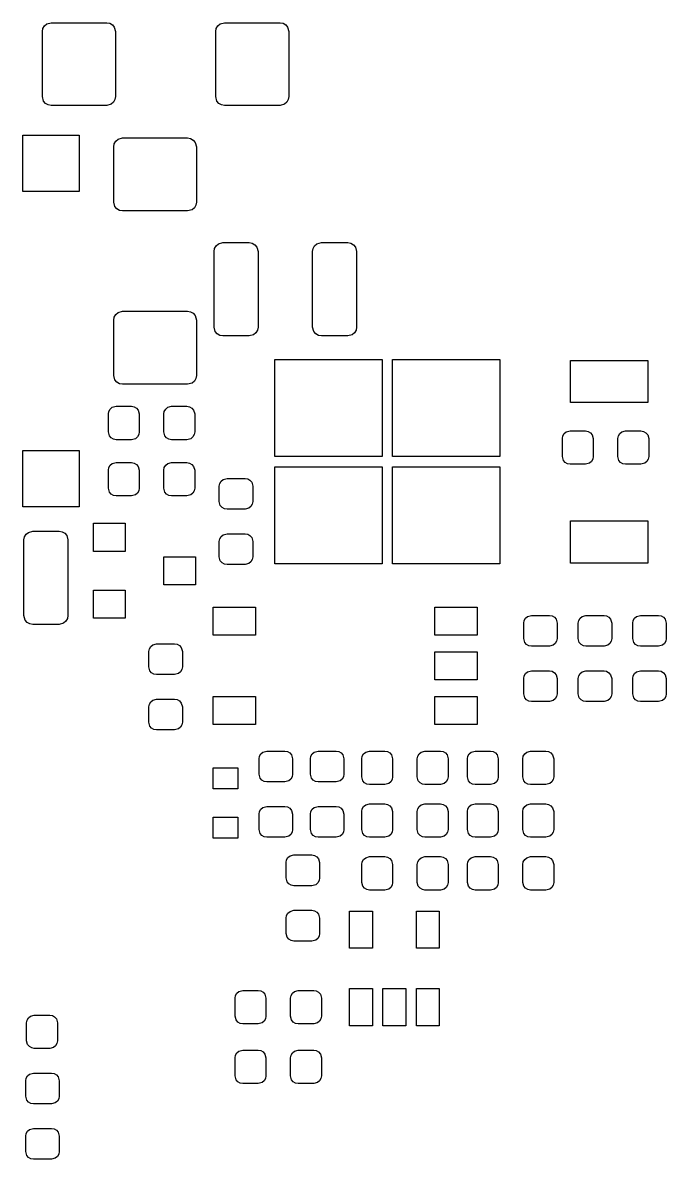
# Model space of a CAD drawing. Extents: x 150.5 to 194.4, y -132.5 to -96.5.
# Drawn here: x 176.14 to 194.42, y -128.93 to -96.62 of the extents above; entities that cross this region are included whole.
import ezdxf

# ---------------------------------------------------------------- set-up
doc = ezdxf.new("R2010")
doc.units = 0
doc.header["$MEASUREMENT"] = 0
doc.layers.add('BLACK', color=7, linetype='CONTINUOUS')

msp = doc.modelspace()

# ---------------------------------------------------------------- linework, layer by layer
at = {"layer": 'BLACK', "linetype": 'CONTINUOUS'}
for p, q in [((176.7, -96.875), (176.715, -96.7895)), ((176.7, -98.725), (176.7, -96.875)), ((176.715, -96.7895), (176.758, -96.7143)), ((176.758, -96.7143), (176.825, -96.6585)), ((176.825, -96.6585), (176.95, -96.625)), ((176.95, -96.625), (178.525, -96.625)), ((178.525, -96.625), (178.611, -96.6401)), ((178.611, -96.6401), (178.686, -96.6835)), ((178.686, -96.6835), (178.742, -96.75)), ((178.742, -96.75), (178.775, -96.875)), ((178.775, -96.875), (178.775, -98.725)), ((181.625, -96.875), (181.64, -96.7895)), ((181.625, -98.725), (181.625, -96.875)), ((181.64, -96.7895), (181.683, -96.7143)), ((181.683, -96.7143), (181.75, -96.6585)), ((181.75, -96.6585), (181.875, -96.625)), ((181.875, -96.625), (183.45, -96.625)), ((183.45, -96.625), (183.536, -96.6401)), ((183.536, -96.6401), (183.611, -96.6835)), ((183.611, -96.6835), (183.667, -96.75)), ((183.667, -96.75), (183.7, -96.875)), ((183.7, -96.875), (183.7, -98.725)), ((176.733, -98.85), (176.7, -98.725)), ((178.76, -98.8105), (178.717, -98.8857)), ((178.775, -98.725), (178.76, -98.8105)), ((181.658, -98.85), (181.625, -98.725)), ((183.685, -98.8105), (183.642, -98.8857)), ((183.7, -98.725), (183.685, -98.8105)), ((176.789, -98.9165), (176.733, -98.85)), ((176.864, -98.9599), (176.789, -98.9165)), ((176.95, -98.975), (176.864, -98.9599)), ((178.525, -98.975), (176.95, -98.975)), ((178.65, -98.9415), (178.525, -98.975)), ((178.717, -98.8857), (178.65, -98.9415)), ((181.714, -98.9165), (181.658, -98.85)), ((181.789, -98.9599), (181.714, -98.9165)), ((181.875, -98.975), (181.789, -98.9599)), ((183.45, -98.975), (181.875, -98.975)), ((183.575, -98.9415), (183.45, -98.975)), ((183.642, -98.8857), (183.575, -98.9415)), ((176.14, -101.42), (176.14, -99.82)), ((176.14, -99.82), (177.74, -99.82)), ((177.74, -99.82), (177.74, -101.42)), ((178.725, -100.15), (178.74, -100.064)), ((178.74, -100.064), (178.783, -99.9893)), ((178.783, -99.9893), (178.85, -99.9335)), ((178.85, -99.9335), (178.975, -99.9)), ((178.975, -99.9), (180.825, -99.9)), ((180.825, -99.9), (180.911, -99.9151)), ((180.911, -99.9151), (180.986, -99.9585)), ((180.986, -99.9585), (181.042, -100.025)), ((181.042, -100.025), (181.075, -100.15)), ((178.725, -101.725), (178.725, -100.15)), ((181.075, -100.15), (181.075, -101.725)), ((177.74, -101.42), (176.14, -101.42)), ((178.758, -101.85), (178.725, -101.725)), ((181.075, -101.725), (181.06, -101.811)), ((178.814, -101.917), (178.758, -101.85)), ((178.889, -101.96), (178.814, -101.917)), ((178.975, -101.975), (178.889, -101.96)), ((180.825, -101.975), (178.975, -101.975)), ((180.95, -101.942), (180.825, -101.975)), ((181.017, -101.886), (180.95, -101.942)), ((181.06, -101.811), (181.017, -101.886)), ((181.59, -103.039), (181.633, -102.964)), ((181.633, -102.964), (181.7, -102.908)), ((181.7, -102.908), (181.825, -102.875)), ((181.825, -102.875), (182.575, -102.875)), ((182.575, -102.875), (182.661, -102.89)), ((182.661, -102.89), (182.736, -102.933)), ((182.736, -102.933), (182.792, -103)), ((182.792, -103), (182.825, -103.125)), ((184.39, -103.039), (184.433, -102.964)), ((184.433, -102.964), (184.5, -102.908)), ((184.5, -102.908), (184.625, -102.875)), ((184.625, -102.875), (185.375, -102.875)), ((185.375, -102.875), (185.461, -102.89)), ((185.461, -102.89), (185.536, -102.933)), ((185.536, -102.933), (185.592, -103)), ((185.592, -103), (185.625, -103.125)), ((181.575, -103.125), (181.59, -103.039)), ((181.575, -105.275), (181.575, -103.125)), ((182.825, -103.125), (182.825, -105.275)), ((184.375, -103.125), (184.39, -103.039)), ((184.375, -105.275), (184.375, -103.125)), ((185.625, -103.125), (185.625, -105.275)), ((178.74, -104.989), (178.783, -104.914)), ((178.783, -104.914), (178.85, -104.858)), ((178.85, -104.858), (178.975, -104.825)), ((178.975, -104.825), (180.825, -104.825)), ((180.825, -104.825), (180.911, -104.84)), ((180.911, -104.84), (180.986, -104.883)), ((180.986, -104.883), (181.042, -104.95)), ((181.042, -104.95), (181.075, -105.075)), ((178.725, -105.075), (178.74, -104.989)), ((178.725, -106.65), (178.725, -105.075)), ((181.075, -105.075), (181.075, -106.65)), ((181.608, -105.4), (181.575, -105.275)), ((182.825, -105.275), (182.81, -105.361)), ((184.408, -105.4), (184.375, -105.275)), ((185.625, -105.275), (185.61, -105.361)), ((181.664, -105.467), (181.608, -105.4)), ((181.739, -105.51), (181.664, -105.467)), ((181.825, -105.525), (181.739, -105.51)), ((182.575, -105.525), (181.825, -105.525)), ((182.7, -105.492), (182.575, -105.525)), ((182.767, -105.436), (182.7, -105.492)), ((182.81, -105.361), (182.767, -105.436)), ((184.464, -105.467), (184.408, -105.4)), ((184.539, -105.51), (184.464, -105.467)), ((184.625, -105.525), (184.539, -105.51)), ((185.375, -105.525), (184.625, -105.525)), ((185.5, -105.492), (185.375, -105.525)), ((185.567, -105.436), (185.5, -105.492)), ((185.61, -105.361), (185.567, -105.436)), ((183.3, -108.95), (183.3, -106.2)), ((183.3, -106.2), (186.35, -106.2)), ((186.35, -106.2), (186.35, -108.95)), ((186.65, -108.95), (186.65, -106.2)), ((186.65, -106.2), (189.7, -106.2)), ((189.7, -106.2), (189.7, -108.95)), ((191.7, -107.42), (191.7, -106.22)), ((191.7, -106.22), (193.9, -106.22)), ((193.9, -106.22), (193.9, -107.42)), ((178.758, -106.775), (178.725, -106.65)), ((178.814, -106.842), (178.758, -106.775)), ((178.889, -106.885), (178.814, -106.842)), ((178.975, -106.9), (178.889, -106.885)), ((180.825, -106.9), (178.975, -106.9)), ((180.95, -106.867), (180.825, -106.9)), ((181.017, -106.811), (180.95, -106.867)), ((181.06, -106.736), (181.017, -106.811)), ((181.075, -106.65), (181.06, -106.736)), ((178.626, -107.603), (178.684, -107.554)), ((178.684, -107.554), (178.794, -107.525)), ((178.794, -107.525), (179.231, -107.525)), ((179.231, -107.525), (179.306, -107.538)), ((179.306, -107.538), (179.372, -107.576)), ((180.201, -107.603), (180.259, -107.554)), ((180.259, -107.554), (180.369, -107.525)), ((180.369, -107.525), (180.806, -107.525)), ((180.806, -107.525), (180.881, -107.538)), ((180.881, -107.538), (180.947, -107.576)), ((193.9, -107.42), (191.7, -107.42)), ((178.575, -107.744), (178.588, -107.669)), ((178.575, -108.256), (178.575, -107.744)), ((178.588, -107.669), (178.626, -107.603)), ((179.372, -107.576), (179.421, -107.634)), ((179.421, -107.634), (179.45, -107.744)), ((179.45, -107.744), (179.45, -108.256)), ((180.15, -107.744), (180.163, -107.669)), ((180.15, -108.256), (180.15, -107.744)), ((180.163, -107.669), (180.201, -107.603)), ((180.947, -107.576), (180.996, -107.634)), ((180.996, -107.634), (181.025, -107.744)), ((181.025, -107.744), (181.025, -108.256)), ((178.604, -108.366), (178.575, -108.256)), ((178.653, -108.424), (178.604, -108.366)), ((178.719, -108.462), (178.653, -108.424)), ((178.794, -108.475), (178.719, -108.462)), ((179.231, -108.475), (178.794, -108.475)), ((179.341, -108.446), (179.231, -108.475)), ((179.399, -108.397), (179.341, -108.446)), ((179.437, -108.331), (179.399, -108.397)), ((179.45, -108.256), (179.437, -108.331)), ((180.179, -108.366), (180.15, -108.256)), ((180.228, -108.424), (180.179, -108.366)), ((180.294, -108.462), (180.228, -108.424)), ((180.369, -108.475), (180.294, -108.462)), ((180.806, -108.475), (180.369, -108.475)), ((180.916, -108.446), (180.806, -108.475)), ((180.974, -108.397), (180.916, -108.446)), ((181.012, -108.331), (180.974, -108.397)), ((181.025, -108.256), (181.012, -108.331)), ((191.475, -108.444), (191.488, -108.369)), ((191.475, -108.956), (191.475, -108.444)), ((191.488, -108.369), (191.526, -108.303)), ((191.526, -108.303), (191.584, -108.254)), ((191.584, -108.254), (191.694, -108.225)), ((191.694, -108.225), (192.131, -108.225)), ((192.131, -108.225), (192.206, -108.238)), ((192.206, -108.238), (192.272, -108.276)), ((192.272, -108.276), (192.321, -108.334)), ((192.321, -108.334), (192.35, -108.444)), ((192.35, -108.444), (192.35, -108.956)), ((193.05, -108.444), (193.063, -108.369)), ((193.05, -108.956), (193.05, -108.444)), ((193.063, -108.369), (193.101, -108.303)), ((193.101, -108.303), (193.159, -108.254)), ((193.159, -108.254), (193.269, -108.225)), ((193.269, -108.225), (193.706, -108.225)), ((193.706, -108.225), (193.781, -108.238)), ((193.781, -108.238), (193.847, -108.276)), ((193.847, -108.276), (193.896, -108.334)), ((193.896, -108.334), (193.925, -108.444)), ((193.925, -108.444), (193.925, -108.956)), ((176.14, -110.38), (176.14, -108.78)), ((176.14, -108.78), (177.74, -108.78)), ((177.74, -108.78), (177.74, -110.38)), ((178.626, -109.203), (178.684, -109.154)), ((178.684, -109.154), (178.794, -109.125)), ((178.794, -109.125), (179.231, -109.125)), ((179.231, -109.125), (179.306, -109.138)), ((179.306, -109.138), (179.372, -109.176)), ((180.201, -109.203), (180.259, -109.154)), ((180.259, -109.154), (180.369, -109.125)), ((180.369, -109.125), (180.806, -109.125)), ((180.806, -109.125), (180.881, -109.138)), ((180.881, -109.138), (180.947, -109.176)), ((186.35, -108.95), (183.3, -108.95)), ((189.7, -108.95), (186.65, -108.95)), ((191.504, -109.066), (191.475, -108.956)), ((191.553, -109.124), (191.504, -109.066)), ((191.619, -109.162), (191.553, -109.124)), ((191.694, -109.175), (191.619, -109.162)), ((192.241, -109.146), (192.131, -109.175)), ((192.299, -109.097), (192.241, -109.146)), ((192.337, -109.031), (192.299, -109.097)), ((192.35, -108.956), (192.337, -109.031)), ((193.079, -109.066), (193.05, -108.956)), ((193.128, -109.124), (193.079, -109.066)), ((193.194, -109.162), (193.128, -109.124)), ((193.269, -109.175), (193.194, -109.162)), ((193.816, -109.146), (193.706, -109.175)), ((193.874, -109.097), (193.816, -109.146)), ((193.912, -109.031), (193.874, -109.097)), ((193.925, -108.956), (193.912, -109.031)), ((178.575, -109.344), (178.588, -109.269)), ((178.575, -109.856), (178.575, -109.344)), ((178.588, -109.269), (178.626, -109.203)), ((179.372, -109.176), (179.421, -109.234)), ((179.421, -109.234), (179.45, -109.344)), ((179.45, -109.344), (179.45, -109.856)), ((180.15, -109.344), (180.163, -109.269)), ((180.15, -109.856), (180.15, -109.344)), ((180.163, -109.269), (180.201, -109.203)), ((180.947, -109.176), (180.996, -109.234)), ((180.996, -109.234), (181.025, -109.344)), ((181.025, -109.344), (181.025, -109.856)), ((183.3, -112), (183.3, -109.25)), ((183.3, -109.25), (186.35, -109.25)), ((186.35, -109.25), (186.35, -112)), ((186.65, -112), (186.65, -109.25)), ((186.65, -109.25), (189.7, -109.25)), ((189.7, -109.25), (189.7, -112)), ((192.131, -109.175), (191.694, -109.175)), ((193.706, -109.175), (193.269, -109.175)), ((181.725, -109.794), (181.738, -109.719)), ((181.725, -110.231), (181.725, -109.794)), ((181.738, -109.719), (181.776, -109.653)), ((181.776, -109.653), (181.834, -109.604)), ((181.834, -109.604), (181.944, -109.575)), ((181.944, -109.575), (182.456, -109.575)), ((182.456, -109.575), (182.531, -109.588)), ((182.531, -109.588), (182.597, -109.626)), ((182.597, -109.626), (182.646, -109.684)), ((182.646, -109.684), (182.675, -109.794)), ((182.675, -109.794), (182.675, -110.231)), ((178.604, -109.966), (178.575, -109.856)), ((178.653, -110.024), (178.604, -109.966)), ((178.719, -110.062), (178.653, -110.024)), ((178.794, -110.075), (178.719, -110.062)), ((179.231, -110.075), (178.794, -110.075)), ((179.341, -110.046), (179.231, -110.075)), ((179.399, -109.997), (179.341, -110.046)), ((179.437, -109.931), (179.399, -109.997)), ((179.45, -109.856), (179.437, -109.931)), ((180.179, -109.966), (180.15, -109.856)), ((180.228, -110.024), (180.179, -109.966)), ((180.294, -110.062), (180.228, -110.024)), ((180.369, -110.075), (180.294, -110.062)), ((180.806, -110.075), (180.369, -110.075)), ((180.916, -110.046), (180.806, -110.075)), ((180.974, -109.997), (180.916, -110.046)), ((181.012, -109.931), (180.974, -109.997)), ((181.025, -109.856), (181.012, -109.931)), ((177.74, -110.38), (176.14, -110.38)), ((181.754, -110.341), (181.725, -110.231)), ((181.803, -110.399), (181.754, -110.341)), ((181.869, -110.437), (181.803, -110.399)), ((181.944, -110.45), (181.869, -110.437)), ((182.456, -110.45), (181.944, -110.45)), ((182.566, -110.421), (182.456, -110.45)), ((182.624, -110.372), (182.566, -110.421)), ((182.662, -110.306), (182.624, -110.372)), ((182.675, -110.231), (182.662, -110.306)), ((191.7, -111.98), (191.7, -110.78)), ((191.7, -110.78), (193.9, -110.78)), ((193.9, -110.78), (193.9, -111.98)), ((176.233, -111.164), (176.3, -111.108)), ((176.3, -111.108), (176.425, -111.075)), ((176.425, -111.075), (177.175, -111.075)), ((177.175, -111.075), (177.261, -111.09)), ((177.261, -111.09), (177.336, -111.133)), ((178.15, -111.65), (178.15, -110.85)), ((178.15, -110.85), (179.05, -110.85)), ((179.05, -110.85), (179.05, -111.65)), ((176.175, -111.325), (176.19, -111.239)), ((176.175, -113.475), (176.175, -111.325)), ((176.19, -111.239), (176.233, -111.164)), ((177.336, -111.133), (177.392, -111.2)), ((177.392, -111.2), (177.425, -111.325)), ((177.425, -111.325), (177.425, -113.475)), ((181.725, -111.369), (181.738, -111.294)), ((181.725, -111.806), (181.725, -111.369)), ((181.738, -111.294), (181.776, -111.228)), ((181.776, -111.228), (181.834, -111.179)), ((181.834, -111.179), (181.944, -111.15)), ((181.944, -111.15), (182.456, -111.15)), ((182.456, -111.15), (182.531, -111.163)), ((182.531, -111.163), (182.597, -111.201)), ((182.597, -111.201), (182.646, -111.259)), ((182.646, -111.259), (182.675, -111.369)), ((182.675, -111.369), (182.675, -111.806)), ((179.05, -111.65), (178.15, -111.65)), ((180.15, -112.6), (180.15, -111.8)), ((180.15, -111.8), (181.05, -111.8)), ((181.05, -111.8), (181.05, -112.6)), ((181.754, -111.916), (181.725, -111.806)), ((181.803, -111.974), (181.754, -111.916)), ((181.869, -112.012), (181.803, -111.974)), ((181.944, -112.025), (181.869, -112.012)), ((182.456, -112.025), (181.944, -112.025)), ((182.566, -111.996), (182.456, -112.025)), ((182.624, -111.947), (182.566, -111.996)), ((182.662, -111.881), (182.624, -111.947)), ((182.675, -111.806), (182.662, -111.881)), ((186.35, -112), (183.3, -112)), ((189.7, -112), (186.65, -112)), ((193.9, -111.98), (191.7, -111.98)), ((181.05, -112.6), (180.15, -112.6)), ((178.15, -113.55), (178.15, -112.75)), ((178.15, -112.75), (179.05, -112.75)), ((179.05, -112.75), (179.05, -113.55)), ((181.55, -114.03), (181.55, -113.23)), ((181.55, -113.23), (182.75, -113.23)), ((182.75, -113.23), (182.75, -114.03)), ((187.85, -114.03), (187.85, -113.23)), ((187.85, -113.23), (189.05, -113.23)), ((189.05, -113.23), (189.05, -114.03)), ((176.208, -113.6), (176.175, -113.475)), ((176.264, -113.667), (176.208, -113.6)), ((176.339, -113.71), (176.264, -113.667)), ((177.3, -113.692), (177.175, -113.725)), ((177.367, -113.636), (177.3, -113.692)), ((177.41, -113.561), (177.367, -113.636)), ((177.425, -113.475), (177.41, -113.561)), ((179.05, -113.55), (178.15, -113.55)), ((190.374, -113.688), (190.387, -113.614)), ((190.374, -114.126), (190.374, -113.688)), ((190.387, -113.614), (190.425, -113.548)), ((190.425, -113.548), (190.483, -113.499)), ((190.483, -113.499), (190.592, -113.47)), ((190.592, -113.47), (191.105, -113.47)), ((191.105, -113.47), (191.18, -113.483)), ((191.18, -113.483), (191.246, -113.521)), ((191.246, -113.521), (191.294, -113.579)), ((191.294, -113.579), (191.324, -113.688)), ((191.324, -113.688), (191.324, -114.126)), ((191.924, -113.688), (191.937, -113.614)), ((191.924, -114.126), (191.924, -113.688)), ((191.937, -113.614), (191.975, -113.548)), ((191.975, -113.548), (192.033, -113.499)), ((192.033, -113.499), (192.142, -113.47)), ((192.142, -113.47), (192.655, -113.47)), ((192.655, -113.47), (192.73, -113.483)), ((192.73, -113.483), (192.796, -113.521)), ((192.796, -113.521), (192.844, -113.579)), ((192.844, -113.579), (192.874, -113.688)), ((192.874, -113.688), (192.874, -114.126)), ((193.474, -113.688), (193.487, -113.614)), ((193.474, -114.126), (193.474, -113.688)), ((193.487, -113.614), (193.525, -113.548)), ((193.525, -113.548), (193.583, -113.499)), ((193.583, -113.499), (193.692, -113.47)), ((193.692, -113.47), (194.205, -113.47)), ((194.205, -113.47), (194.28, -113.483)), ((194.28, -113.483), (194.346, -113.521)), ((194.346, -113.521), (194.394, -113.579)), ((194.394, -113.579), (194.424, -113.688)), ((194.424, -113.688), (194.424, -114.126)), ((176.425, -113.725), (176.339, -113.71)), ((177.175, -113.725), (176.425, -113.725)), ((179.776, -114.353), (179.834, -114.304)), ((179.834, -114.304), (179.944, -114.275)), ((179.944, -114.275), (180.456, -114.275)), ((180.456, -114.275), (180.531, -114.288)), ((180.531, -114.288), (180.597, -114.326)), ((180.597, -114.326), (180.646, -114.384)), ((182.75, -114.03), (181.55, -114.03)), ((189.05, -114.03), (187.85, -114.03)), ((190.403, -114.235), (190.374, -114.126)), ((190.452, -114.293), (190.403, -114.235)), ((190.518, -114.331), (190.452, -114.293)), ((190.592, -114.345), (190.518, -114.331)), ((191.214, -114.315), (191.105, -114.345)), ((191.272, -114.266), (191.214, -114.315)), ((191.31, -114.201), (191.272, -114.266)), ((191.324, -114.126), (191.31, -114.201)), ((191.953, -114.235), (191.924, -114.126)), ((192.002, -114.293), (191.953, -114.235)), ((192.068, -114.331), (192.002, -114.293)), ((192.142, -114.345), (192.068, -114.331)), ((192.764, -114.315), (192.655, -114.345)), ((192.822, -114.266), (192.764, -114.315)), ((192.86, -114.201), (192.822, -114.266)), ((192.874, -114.126), (192.86, -114.201)), ((193.503, -114.235), (193.474, -114.126)), ((193.552, -114.293), (193.503, -114.235)), ((193.618, -114.331), (193.552, -114.293)), ((193.692, -114.345), (193.618, -114.331)), ((194.314, -114.315), (194.205, -114.345)), ((194.372, -114.266), (194.314, -114.315)), ((194.41, -114.201), (194.372, -114.266)), ((194.424, -114.126), (194.41, -114.201)), ((179.725, -114.494), (179.738, -114.419)), ((179.725, -114.931), (179.725, -114.494)), ((179.738, -114.419), (179.776, -114.353)), ((180.646, -114.384), (180.675, -114.494)), ((180.675, -114.494), (180.675, -114.931)), ((187.85, -115.3), (187.85, -114.5)), ((187.85, -114.5), (189.05, -114.5)), ((189.05, -114.5), (189.05, -115.3)), ((191.105, -114.345), (190.592, -114.345)), ((192.655, -114.345), (192.142, -114.345)), ((194.205, -114.345), (193.692, -114.345)), ((179.754, -115.041), (179.725, -114.931)), ((180.675, -114.931), (180.662, -115.006)), ((179.803, -115.099), (179.754, -115.041)), ((179.869, -115.137), (179.803, -115.099)), ((179.944, -115.15), (179.869, -115.137)), ((180.456, -115.15), (179.944, -115.15)), ((180.566, -115.121), (180.456, -115.15)), ((180.624, -115.072), (180.566, -115.121)), ((180.662, -115.006), (180.624, -115.072)), ((189.05, -115.3), (187.85, -115.3)), ((190.374, -115.263), (190.387, -115.189)), ((190.374, -115.701), (190.374, -115.263)), ((190.387, -115.189), (190.425, -115.123)), ((190.425, -115.123), (190.483, -115.074)), ((190.483, -115.074), (190.592, -115.045)), ((190.592, -115.045), (191.105, -115.045)), ((191.105, -115.045), (191.18, -115.058)), ((191.18, -115.058), (191.246, -115.096)), ((191.246, -115.096), (191.294, -115.154)), ((191.294, -115.154), (191.324, -115.263)), ((191.324, -115.263), (191.324, -115.701)), ((191.924, -115.263), (191.937, -115.189)), ((191.924, -115.701), (191.924, -115.263)), ((191.937, -115.189), (191.975, -115.123)), ((191.975, -115.123), (192.033, -115.074)), ((192.033, -115.074), (192.142, -115.045)), ((192.142, -115.045), (192.655, -115.045)), ((192.655, -115.045), (192.73, -115.058)), ((192.73, -115.058), (192.796, -115.096)), ((192.796, -115.096), (192.844, -115.154)), ((192.844, -115.154), (192.874, -115.263)), ((192.874, -115.263), (192.874, -115.701)), ((193.474, -115.263), (193.487, -115.189)), ((193.474, -115.701), (193.474, -115.263)), ((193.487, -115.189), (193.525, -115.123)), ((193.525, -115.123), (193.583, -115.074)), ((193.583, -115.074), (193.692, -115.045)), ((193.692, -115.045), (194.205, -115.045)), ((194.205, -115.045), (194.28, -115.058)), ((194.28, -115.058), (194.346, -115.096)), ((194.346, -115.096), (194.394, -115.154)), ((194.394, -115.154), (194.424, -115.263)), ((194.424, -115.263), (194.424, -115.701)), ((179.738, -115.994), (179.776, -115.928)), ((179.776, -115.928), (179.834, -115.879)), ((179.834, -115.879), (179.944, -115.85)), ((179.944, -115.85), (180.456, -115.85)), ((180.456, -115.85), (180.531, -115.863)), ((180.531, -115.863), (180.597, -115.901)), ((180.597, -115.901), (180.646, -115.959)), ((181.55, -116.57), (181.55, -115.77)), ((181.55, -115.77), (182.75, -115.77)), ((182.75, -115.77), (182.75, -116.57)), ((187.85, -116.57), (187.85, -115.77)), ((187.85, -115.77), (189.05, -115.77)), ((189.05, -115.77), (189.05, -116.57)), ((190.403, -115.81), (190.374, -115.701)), ((190.452, -115.868), (190.403, -115.81)), ((190.518, -115.906), (190.452, -115.868)), ((190.592, -115.92), (190.518, -115.906)), ((191.105, -115.92), (190.592, -115.92)), ((191.214, -115.89), (191.105, -115.92)), ((191.272, -115.841), (191.214, -115.89)), ((191.31, -115.776), (191.272, -115.841)), ((191.324, -115.701), (191.31, -115.776)), ((191.953, -115.81), (191.924, -115.701)), ((192.002, -115.868), (191.953, -115.81)), ((192.068, -115.906), (192.002, -115.868)), ((192.142, -115.92), (192.068, -115.906)), ((192.655, -115.92), (192.142, -115.92)), ((192.764, -115.89), (192.655, -115.92)), ((192.822, -115.841), (192.764, -115.89)), ((192.86, -115.776), (192.822, -115.841)), ((192.874, -115.701), (192.86, -115.776)), ((193.503, -115.81), (193.474, -115.701)), ((193.552, -115.868), (193.503, -115.81)), ((193.618, -115.906), (193.552, -115.868)), ((193.692, -115.92), (193.618, -115.906)), ((194.205, -115.92), (193.692, -115.92)), ((194.314, -115.89), (194.205, -115.92)), ((194.372, -115.841), (194.314, -115.89)), ((194.41, -115.776), (194.372, -115.841)), ((194.424, -115.701), (194.41, -115.776)), ((179.725, -116.069), (179.738, -115.994)), ((179.725, -116.506), (179.725, -116.069)), ((180.646, -115.959), (180.675, -116.069)), ((180.675, -116.069), (180.675, -116.506)), ((179.754, -116.616), (179.725, -116.506)), ((180.662, -116.581), (180.624, -116.647)), ((180.675, -116.506), (180.662, -116.581)), ((182.75, -116.57), (181.55, -116.57)), ((189.05, -116.57), (187.85, -116.57)), ((179.803, -116.674), (179.754, -116.616)), ((179.869, -116.712), (179.803, -116.674)), ((179.944, -116.725), (179.869, -116.712)), ((180.456, -116.725), (179.944, -116.725)), ((180.566, -116.696), (180.456, -116.725)), ((180.624, -116.647), (180.566, -116.696)), ((182.855, -117.544), (182.868, -117.469)), ((182.855, -117.981), (182.855, -117.544)), ((182.868, -117.469), (182.906, -117.403)), ((182.906, -117.403), (182.964, -117.354)), ((182.964, -117.354), (183.074, -117.325)), ((183.074, -117.325), (183.586, -117.325)), ((183.586, -117.325), (183.661, -117.338)), ((183.661, -117.338), (183.727, -117.376)), ((183.727, -117.376), (183.776, -117.434)), ((183.776, -117.434), (183.805, -117.544)), ((183.805, -117.544), (183.805, -117.981)), ((184.315, -117.544), (184.328, -117.469)), ((184.315, -117.981), (184.315, -117.544)), ((184.328, -117.469), (184.366, -117.403)), ((184.366, -117.403), (184.424, -117.354)), ((184.424, -117.354), (184.534, -117.325)), ((184.534, -117.325), (185.046, -117.325)), ((185.046, -117.325), (185.121, -117.338)), ((185.121, -117.338), (185.187, -117.376)), ((185.187, -117.376), (185.236, -117.434)), ((185.236, -117.434), (185.265, -117.544)), ((185.265, -117.544), (185.265, -117.981)), ((185.775, -117.544), (185.788, -117.469)), ((185.775, -118.056), (185.775, -117.544)), ((185.788, -117.469), (185.826, -117.403)), ((185.826, -117.403), (185.884, -117.354)), ((185.884, -117.354), (185.994, -117.325)), ((185.994, -117.325), (186.431, -117.325)), ((186.431, -117.325), (186.506, -117.338)), ((186.506, -117.338), (186.572, -117.376)), ((186.572, -117.376), (186.621, -117.434)), ((186.621, -117.434), (186.65, -117.544)), ((186.65, -117.544), (186.65, -118.056)), ((187.35, -117.544), (187.363, -117.469)), ((187.35, -118.056), (187.35, -117.544)), ((187.363, -117.469), (187.401, -117.403)), ((187.401, -117.403), (187.459, -117.354)), ((187.459, -117.354), (187.569, -117.325)), ((187.569, -117.325), (188.006, -117.325)), ((188.006, -117.325), (188.081, -117.338)), ((188.081, -117.338), (188.147, -117.376)), ((188.147, -117.376), (188.196, -117.434)), ((188.196, -117.434), (188.225, -117.544)), ((188.225, -117.544), (188.225, -118.056)), ((188.775, -117.544), (188.788, -117.469)), ((188.775, -118.056), (188.775, -117.544)), ((188.788, -117.469), (188.826, -117.403)), ((188.826, -117.403), (188.884, -117.354)), ((188.884, -117.354), (188.994, -117.325)), ((188.994, -117.325), (189.431, -117.325)), ((189.431, -117.325), (189.506, -117.338)), ((189.506, -117.338), (189.572, -117.376)), ((189.572, -117.376), (189.621, -117.434)), ((189.621, -117.434), (189.65, -117.544)), ((189.65, -117.544), (189.65, -118.056)), ((190.35, -117.544), (190.363, -117.469)), ((190.35, -118.056), (190.35, -117.544)), ((190.363, -117.469), (190.401, -117.403)), ((190.401, -117.403), (190.459, -117.354)), ((190.459, -117.354), (190.569, -117.325)), ((190.569, -117.325), (191.006, -117.325)), ((191.006, -117.325), (191.081, -117.338)), ((191.081, -117.338), (191.147, -117.376)), ((191.147, -117.376), (191.196, -117.434)), ((191.196, -117.434), (191.225, -117.544)), ((191.225, -117.544), (191.225, -118.056)), ((181.55, -118.4), (181.55, -117.8)), ((181.55, -117.8), (182.25, -117.8)), ((182.25, -117.8), (182.25, -118.4)), ((182.884, -118.091), (182.855, -117.981)), ((182.933, -118.149), (182.884, -118.091)), ((182.999, -118.187), (182.933, -118.149)), ((183.074, -118.2), (182.999, -118.187)), ((183.586, -118.2), (183.074, -118.2)), ((183.696, -118.171), (183.586, -118.2)), ((183.754, -118.122), (183.696, -118.171)), ((183.792, -118.056), (183.754, -118.122)), ((183.805, -117.981), (183.792, -118.056)), ((184.344, -118.091), (184.315, -117.981)), ((184.393, -118.149), (184.344, -118.091)), ((184.459, -118.187), (184.393, -118.149)), ((184.534, -118.2), (184.459, -118.187)), ((185.046, -118.2), (184.534, -118.2)), ((185.156, -118.171), (185.046, -118.2)), ((185.214, -118.122), (185.156, -118.171)), ((185.252, -118.056), (185.214, -118.122)), ((185.265, -117.981), (185.252, -118.056)), ((185.804, -118.166), (185.775, -118.056)), ((185.853, -118.224), (185.804, -118.166)), ((186.599, -118.197), (186.541, -118.246)), ((186.637, -118.131), (186.599, -118.197)), ((186.65, -118.056), (186.637, -118.131)), ((187.379, -118.166), (187.35, -118.056)), ((187.428, -118.224), (187.379, -118.166)), ((188.174, -118.197), (188.116, -118.246)), ((188.212, -118.131), (188.174, -118.197)), ((188.225, -118.056), (188.212, -118.131)), ((188.804, -118.166), (188.775, -118.056)), ((188.853, -118.224), (188.804, -118.166)), ((189.599, -118.197), (189.541, -118.246)), ((189.637, -118.131), (189.599, -118.197)), ((189.65, -118.056), (189.637, -118.131)), ((190.379, -118.166), (190.35, -118.056)), ((190.428, -118.224), (190.379, -118.166)), ((191.174, -118.197), (191.116, -118.246)), ((191.212, -118.131), (191.174, -118.197)), ((191.225, -118.056), (191.212, -118.131)), ((182.25, -118.4), (181.55, -118.4)), ((185.919, -118.262), (185.853, -118.224)), ((185.994, -118.275), (185.919, -118.262)), ((186.431, -118.275), (185.994, -118.275)), ((186.541, -118.246), (186.431, -118.275)), ((187.494, -118.262), (187.428, -118.224)), ((187.569, -118.275), (187.494, -118.262)), ((188.006, -118.275), (187.569, -118.275)), ((188.116, -118.246), (188.006, -118.275)), ((188.919, -118.262), (188.853, -118.224)), ((188.994, -118.275), (188.919, -118.262)), ((189.431, -118.275), (188.994, -118.275)), ((189.541, -118.246), (189.431, -118.275)), ((190.494, -118.262), (190.428, -118.224)), ((190.569, -118.275), (190.494, -118.262)), ((191.006, -118.275), (190.569, -118.275)), ((191.116, -118.246), (191.006, -118.275)), ((185.826, -118.903), (185.884, -118.854)), ((185.884, -118.854), (185.994, -118.825)), ((185.994, -118.825), (186.431, -118.825)), ((186.431, -118.825), (186.506, -118.838)), ((186.506, -118.838), (186.572, -118.876)), ((187.401, -118.903), (187.459, -118.854)), ((187.459, -118.854), (187.569, -118.825)), ((187.569, -118.825), (188.006, -118.825)), ((188.006, -118.825), (188.081, -118.838)), ((188.081, -118.838), (188.147, -118.876)), ((188.826, -118.903), (188.884, -118.854)), ((188.884, -118.854), (188.994, -118.825)), ((188.994, -118.825), (189.431, -118.825)), ((189.431, -118.825), (189.506, -118.838)), ((189.506, -118.838), (189.572, -118.876)), ((190.401, -118.903), (190.459, -118.854)), ((190.459, -118.854), (190.569, -118.825)), ((190.569, -118.825), (191.006, -118.825)), ((191.006, -118.825), (191.081, -118.838)), ((191.081, -118.838), (191.147, -118.876)), ((182.855, -119.119), (182.868, -119.044)), ((182.855, -119.556), (182.855, -119.119)), ((182.868, -119.044), (182.906, -118.978)), ((182.906, -118.978), (182.964, -118.929)), ((182.964, -118.929), (183.074, -118.9)), ((183.074, -118.9), (183.586, -118.9)), ((183.586, -118.9), (183.661, -118.913)), ((183.661, -118.913), (183.727, -118.951)), ((183.727, -118.951), (183.776, -119.009)), ((183.776, -119.009), (183.805, -119.119)), ((183.805, -119.119), (183.805, -119.556)), ((184.315, -119.119), (184.328, -119.044)), ((184.315, -119.556), (184.315, -119.119)), ((184.328, -119.044), (184.366, -118.978)), ((184.366, -118.978), (184.424, -118.929)), ((184.424, -118.929), (184.534, -118.9)), ((184.534, -118.9), (185.046, -118.9)), ((185.046, -118.9), (185.121, -118.913)), ((185.121, -118.913), (185.187, -118.951)), ((185.187, -118.951), (185.236, -119.009)), ((185.236, -119.009), (185.265, -119.119)), ((185.265, -119.119), (185.265, -119.556)), ((185.775, -119.044), (185.788, -118.969)), ((185.775, -119.556), (185.775, -119.044)), ((185.788, -118.969), (185.826, -118.903)), ((186.572, -118.876), (186.621, -118.934)), ((186.621, -118.934), (186.65, -119.044)), ((186.65, -119.044), (186.65, -119.556)), ((187.35, -119.044), (187.363, -118.969)), ((187.35, -119.556), (187.35, -119.044)), ((187.363, -118.969), (187.401, -118.903)), ((188.147, -118.876), (188.196, -118.934)), ((188.196, -118.934), (188.225, -119.044)), ((188.225, -119.044), (188.225, -119.556)), ((188.775, -119.044), (188.788, -118.969)), ((188.775, -119.556), (188.775, -119.044)), ((188.788, -118.969), (188.826, -118.903)), ((189.572, -118.876), (189.621, -118.934)), ((189.621, -118.934), (189.65, -119.044)), ((189.65, -119.044), (189.65, -119.556)), ((190.35, -119.044), (190.363, -118.969)), ((190.35, -119.556), (190.35, -119.044)), ((190.363, -118.969), (190.401, -118.903)), ((191.147, -118.876), (191.196, -118.934)), ((191.196, -118.934), (191.225, -119.044)), ((191.225, -119.044), (191.225, -119.556)), ((181.55, -119.8), (181.55, -119.2)), ((181.55, -119.2), (182.25, -119.2)), ((182.25, -119.2), (182.25, -119.8)), ((182.25, -119.8), (181.55, -119.8)), ((182.884, -119.666), (182.855, -119.556)), ((182.933, -119.724), (182.884, -119.666)), ((182.999, -119.762), (182.933, -119.724)), ((183.074, -119.775), (182.999, -119.762)), ((183.586, -119.775), (183.074, -119.775)), ((183.696, -119.746), (183.586, -119.775)), ((183.754, -119.697), (183.696, -119.746)), ((183.792, -119.631), (183.754, -119.697)), ((183.805, -119.556), (183.792, -119.631)), ((184.344, -119.666), (184.315, -119.556)), ((184.393, -119.724), (184.344, -119.666)), ((184.459, -119.762), (184.393, -119.724)), ((184.534, -119.775), (184.459, -119.762)), ((185.046, -119.775), (184.534, -119.775)), ((185.156, -119.746), (185.046, -119.775)), ((185.214, -119.697), (185.156, -119.746)), ((185.252, -119.631), (185.214, -119.697)), ((185.265, -119.556), (185.252, -119.631)), ((185.804, -119.666), (185.775, -119.556)), ((185.853, -119.724), (185.804, -119.666)), ((185.919, -119.762), (185.853, -119.724)), ((185.994, -119.775), (185.919, -119.762)), ((186.431, -119.775), (185.994, -119.775)), ((186.541, -119.746), (186.431, -119.775)), ((186.599, -119.697), (186.541, -119.746)), ((186.637, -119.631), (186.599, -119.697)), ((186.65, -119.556), (186.637, -119.631)), ((187.379, -119.666), (187.35, -119.556)), ((187.428, -119.724), (187.379, -119.666)), ((187.494, -119.762), (187.428, -119.724)), ((187.569, -119.775), (187.494, -119.762)), ((188.006, -119.775), (187.569, -119.775)), ((188.116, -119.746), (188.006, -119.775)), ((188.174, -119.697), (188.116, -119.746)), ((188.212, -119.631), (188.174, -119.697)), ((188.225, -119.556), (188.212, -119.631)), ((188.804, -119.666), (188.775, -119.556)), ((188.853, -119.724), (188.804, -119.666)), ((188.919, -119.762), (188.853, -119.724)), ((188.994, -119.775), (188.919, -119.762)), ((189.431, -119.775), (188.994, -119.775)), ((189.541, -119.746), (189.431, -119.775)), ((189.599, -119.697), (189.541, -119.746)), ((189.637, -119.631), (189.599, -119.697)), ((189.65, -119.556), (189.637, -119.631)), ((190.379, -119.666), (190.35, -119.556)), ((190.428, -119.724), (190.379, -119.666)), ((190.494, -119.762), (190.428, -119.724)), ((190.569, -119.775), (190.494, -119.762)), ((191.006, -119.775), (190.569, -119.775)), ((191.116, -119.746), (191.006, -119.775)), ((191.174, -119.697), (191.116, -119.746)), ((191.212, -119.631), (191.174, -119.697)), ((191.225, -119.556), (191.212, -119.631)), ((183.625, -120.494), (183.638, -120.419)), ((183.638, -120.419), (183.676, -120.353)), ((183.676, -120.353), (183.734, -120.304)), ((183.734, -120.304), (183.844, -120.275)), ((183.844, -120.275), (184.356, -120.275)), ((184.356, -120.275), (184.431, -120.288)), ((184.431, -120.288), (184.497, -120.326)), ((184.497, -120.326), (184.546, -120.384)), ((184.546, -120.384), (184.575, -120.494)), ((185.775, -120.544), (185.788, -120.469)), ((185.788, -120.469), (185.826, -120.403)), ((185.826, -120.403), (185.884, -120.354)), ((185.884, -120.354), (185.994, -120.325)), ((185.994, -120.325), (186.431, -120.325)), ((186.431, -120.325), (186.506, -120.338)), ((186.506, -120.338), (186.572, -120.376)), ((186.572, -120.376), (186.621, -120.434)), ((186.621, -120.434), (186.65, -120.544)), ((187.35, -120.544), (187.363, -120.469)), ((187.363, -120.469), (187.401, -120.403)), ((187.401, -120.403), (187.459, -120.354)), ((187.459, -120.354), (187.569, -120.325)), ((187.569, -120.325), (188.006, -120.325)), ((188.006, -120.325), (188.081, -120.338)), ((188.081, -120.338), (188.147, -120.376)), ((188.147, -120.376), (188.196, -120.434)), ((188.196, -120.434), (188.225, -120.544)), ((188.775, -120.544), (188.788, -120.469)), ((188.788, -120.469), (188.826, -120.403)), ((188.826, -120.403), (188.884, -120.354)), ((188.884, -120.354), (188.994, -120.325)), ((188.994, -120.325), (189.431, -120.325)), ((189.431, -120.325), (189.506, -120.338)), ((189.506, -120.338), (189.572, -120.376)), ((189.572, -120.376), (189.621, -120.434)), ((189.621, -120.434), (189.65, -120.544)), ((190.35, -120.544), (190.363, -120.469)), ((190.363, -120.469), (190.401, -120.403)), ((190.401, -120.403), (190.459, -120.354)), ((190.459, -120.354), (190.569, -120.325)), ((190.569, -120.325), (191.006, -120.325)), ((191.006, -120.325), (191.081, -120.338)), ((191.081, -120.338), (191.147, -120.376)), ((191.147, -120.376), (191.196, -120.434)), ((191.196, -120.434), (191.225, -120.544)), ((183.625, -120.931), (183.625, -120.494)), ((184.575, -120.494), (184.575, -120.931)), ((185.775, -121.056), (185.775, -120.544)), ((186.65, -120.544), (186.65, -121.056)), ((187.35, -121.056), (187.35, -120.544)), ((188.225, -120.544), (188.225, -121.056)), ((188.775, -121.056), (188.775, -120.544)), ((189.65, -120.544), (189.65, -121.056)), ((190.35, -121.056), (190.35, -120.544)), ((191.225, -120.544), (191.225, -121.056)), ((183.654, -121.041), (183.625, -120.931)), ((183.703, -121.099), (183.654, -121.041)), ((183.769, -121.137), (183.703, -121.099)), ((184.466, -121.121), (184.356, -121.15)), ((184.524, -121.072), (184.466, -121.121)), ((184.562, -121.006), (184.524, -121.072)), ((184.575, -120.931), (184.562, -121.006)), ((185.804, -121.166), (185.775, -121.056)), ((186.65, -121.056), (186.637, -121.131)), ((187.379, -121.166), (187.35, -121.056)), ((188.225, -121.056), (188.212, -121.131)), ((188.804, -121.166), (188.775, -121.056)), ((189.65, -121.056), (189.637, -121.131)), ((190.379, -121.166), (190.35, -121.056)), ((191.225, -121.056), (191.212, -121.131)), ((183.844, -121.15), (183.769, -121.137)), ((184.356, -121.15), (183.844, -121.15)), ((185.853, -121.224), (185.804, -121.166)), ((185.919, -121.262), (185.853, -121.224)), ((185.994, -121.275), (185.919, -121.262)), ((186.431, -121.275), (185.994, -121.275)), ((186.541, -121.246), (186.431, -121.275)), ((186.599, -121.197), (186.541, -121.246)), ((186.637, -121.131), (186.599, -121.197)), ((187.428, -121.224), (187.379, -121.166)), ((187.494, -121.262), (187.428, -121.224)), ((187.569, -121.275), (187.494, -121.262)), ((188.006, -121.275), (187.569, -121.275)), ((188.116, -121.246), (188.006, -121.275)), ((188.174, -121.197), (188.116, -121.246)), ((188.212, -121.131), (188.174, -121.197)), ((188.853, -121.224), (188.804, -121.166)), ((188.919, -121.262), (188.853, -121.224)), ((188.994, -121.275), (188.919, -121.262)), ((189.431, -121.275), (188.994, -121.275)), ((189.541, -121.246), (189.431, -121.275)), ((189.599, -121.197), (189.541, -121.246)), ((189.637, -121.131), (189.599, -121.197)), ((190.428, -121.224), (190.379, -121.166)), ((190.494, -121.262), (190.428, -121.224)), ((190.569, -121.275), (190.494, -121.262)), ((191.006, -121.275), (190.569, -121.275)), ((191.116, -121.246), (191.006, -121.275)), ((191.174, -121.197), (191.116, -121.246)), ((191.212, -121.131), (191.174, -121.197)), ((183.625, -122.069), (183.638, -121.994)), ((183.625, -122.506), (183.625, -122.069)), ((183.638, -121.994), (183.676, -121.928)), ((183.676, -121.928), (183.734, -121.879)), ((183.734, -121.879), (183.844, -121.85)), ((183.844, -121.85), (184.356, -121.85)), ((184.356, -121.85), (184.431, -121.863)), ((184.431, -121.863), (184.497, -121.901)), ((184.497, -121.901), (184.546, -121.959)), ((184.546, -121.959), (184.575, -122.069)), ((184.575, -122.069), (184.575, -122.506)), ((185.425, -122.93), (185.425, -121.87)), ((185.425, -121.87), (186.075, -121.87)), ((186.075, -121.87), (186.075, -122.93)), ((187.325, -122.93), (187.325, -121.87)), ((187.325, -121.87), (187.975, -121.87)), ((187.975, -121.87), (187.975, -122.93)), ((183.654, -122.616), (183.625, -122.506)), ((183.703, -122.674), (183.654, -122.616)), ((183.769, -122.712), (183.703, -122.674)), ((183.844, -122.725), (183.769, -122.712)), ((184.356, -122.725), (183.844, -122.725)), ((184.466, -122.696), (184.356, -122.725)), ((184.524, -122.647), (184.466, -122.696)), ((184.562, -122.581), (184.524, -122.647)), ((184.575, -122.506), (184.562, -122.581)), ((186.075, -122.93), (185.425, -122.93)), ((187.975, -122.93), (187.325, -122.93)), ((182.175, -124.344), (182.188, -124.269)), ((182.175, -124.856), (182.175, -124.344)), ((182.188, -124.269), (182.226, -124.203)), ((182.226, -124.203), (182.284, -124.154)), ((182.284, -124.154), (182.394, -124.125)), ((182.394, -124.125), (182.831, -124.125)), ((182.831, -124.125), (182.906, -124.138)), ((182.906, -124.138), (182.972, -124.176)), ((182.972, -124.176), (183.021, -124.234)), ((183.021, -124.234), (183.05, -124.344)), ((183.05, -124.344), (183.05, -124.856)), ((183.75, -124.344), (183.763, -124.269)), ((183.75, -124.856), (183.75, -124.344)), ((183.763, -124.269), (183.801, -124.203)), ((183.801, -124.203), (183.859, -124.154)), ((183.859, -124.154), (183.969, -124.125)), ((183.969, -124.125), (184.406, -124.125)), ((184.406, -124.125), (184.481, -124.138)), ((184.481, -124.138), (184.547, -124.176)), ((184.547, -124.176), (184.596, -124.234)), ((184.596, -124.234), (184.625, -124.344)), ((184.625, -124.344), (184.625, -124.856)), ((185.425, -125.13), (185.425, -124.07)), ((185.425, -124.07), (186.075, -124.07)), ((186.075, -124.07), (186.075, -125.13)), ((186.375, -125.13), (186.375, -124.07)), ((186.375, -124.07), (187.025, -124.07)), ((187.025, -124.07), (187.025, -125.13)), ((187.325, -125.13), (187.325, -124.07)), ((187.325, -124.07), (187.975, -124.07)), ((187.975, -124.07), (187.975, -125.13)), ((176.25, -125.044), (176.263, -124.969)), ((176.263, -124.969), (176.301, -124.903)), ((176.301, -124.903), (176.359, -124.854)), ((176.359, -124.854), (176.469, -124.825)), ((176.469, -124.825), (176.906, -124.825)), ((176.906, -124.825), (176.981, -124.838)), ((176.981, -124.838), (177.047, -124.876)), ((177.047, -124.876), (177.096, -124.934)), ((177.096, -124.934), (177.125, -125.044)), ((182.204, -124.966), (182.175, -124.856)), ((182.253, -125.024), (182.204, -124.966)), ((182.999, -124.997), (182.941, -125.046)), ((183.037, -124.931), (182.999, -124.997)), ((183.05, -124.856), (183.037, -124.931)), ((183.779, -124.966), (183.75, -124.856)), ((183.828, -125.024), (183.779, -124.966)), ((184.574, -124.997), (184.516, -125.046)), ((184.612, -124.931), (184.574, -124.997)), ((184.625, -124.856), (184.612, -124.931)), ((176.25, -125.556), (176.25, -125.044)), ((177.125, -125.044), (177.125, -125.556)), ((182.319, -125.062), (182.253, -125.024)), ((182.394, -125.075), (182.319, -125.062)), ((182.831, -125.075), (182.394, -125.075)), ((182.941, -125.046), (182.831, -125.075)), ((183.894, -125.062), (183.828, -125.024)), ((183.969, -125.075), (183.894, -125.062)), ((184.406, -125.075), (183.969, -125.075)), ((184.516, -125.046), (184.406, -125.075)), ((186.075, -125.13), (185.425, -125.13)), ((187.025, -125.13), (186.375, -125.13)), ((187.975, -125.13), (187.325, -125.13)), ((176.279, -125.666), (176.25, -125.556)), ((177.112, -125.631), (177.074, -125.697)), ((177.125, -125.556), (177.112, -125.631)), ((176.328, -125.724), (176.279, -125.666)), ((176.394, -125.762), (176.328, -125.724)), ((176.469, -125.775), (176.394, -125.762)), ((176.906, -125.775), (176.469, -125.775)), ((177.016, -125.746), (176.906, -125.775)), ((177.074, -125.697), (177.016, -125.746)), ((182.175, -126.044), (182.188, -125.969)), ((182.188, -125.969), (182.226, -125.903)), ((182.226, -125.903), (182.284, -125.854)), ((182.284, -125.854), (182.394, -125.825)), ((182.394, -125.825), (182.831, -125.825)), ((182.831, -125.825), (182.906, -125.838)), ((182.906, -125.838), (182.972, -125.876)), ((182.972, -125.876), (183.021, -125.934)), ((183.021, -125.934), (183.05, -126.044)), ((183.75, -126.044), (183.763, -125.969)), ((183.763, -125.969), (183.801, -125.903)), ((183.801, -125.903), (183.859, -125.854)), ((183.859, -125.854), (183.969, -125.825)), ((183.969, -125.825), (184.406, -125.825)), ((184.406, -125.825), (184.481, -125.838)), ((184.481, -125.838), (184.547, -125.876)), ((184.547, -125.876), (184.596, -125.934)), ((184.596, -125.934), (184.625, -126.044)), ((182.175, -126.556), (182.175, -126.044)), ((183.05, -126.044), (183.05, -126.556)), ((183.75, -126.556), (183.75, -126.044)), ((184.625, -126.044), (184.625, -126.556)), ((176.238, -126.619), (176.276, -126.553)), ((176.276, -126.553), (176.334, -126.504)), ((176.334, -126.504), (176.444, -126.475)), ((176.444, -126.475), (176.956, -126.475)), ((176.956, -126.475), (177.031, -126.488)), ((177.031, -126.488), (177.097, -126.526)), ((177.097, -126.526), (177.146, -126.584)), ((177.146, -126.584), (177.175, -126.694)), ((182.204, -126.666), (182.175, -126.556)), ((183.05, -126.556), (183.037, -126.631)), ((183.779, -126.666), (183.75, -126.556)), ((184.625, -126.556), (184.612, -126.631)), ((176.225, -126.694), (176.238, -126.619)), ((176.225, -127.131), (176.225, -126.694)), ((177.175, -126.694), (177.175, -127.131)), ((182.253, -126.724), (182.204, -126.666)), ((182.319, -126.762), (182.253, -126.724)), ((182.394, -126.775), (182.319, -126.762)), ((182.831, -126.775), (182.394, -126.775)), ((182.941, -126.746), (182.831, -126.775)), ((182.999, -126.697), (182.941, -126.746)), ((183.037, -126.631), (182.999, -126.697)), ((183.828, -126.724), (183.779, -126.666)), ((183.894, -126.762), (183.828, -126.724)), ((183.969, -126.775), (183.894, -126.762)), ((184.406, -126.775), (183.969, -126.775)), ((184.516, -126.746), (184.406, -126.775)), ((184.574, -126.697), (184.516, -126.746)), ((184.612, -126.631), (184.574, -126.697)), ((176.254, -127.241), (176.225, -127.131)), ((176.303, -127.299), (176.254, -127.241)), ((177.162, -127.206), (177.124, -127.272)), ((177.175, -127.131), (177.162, -127.206)), ((176.369, -127.337), (176.303, -127.299)), ((176.444, -127.35), (176.369, -127.337)), ((176.956, -127.35), (176.444, -127.35)), ((177.066, -127.321), (176.956, -127.35)), ((177.124, -127.272), (177.066, -127.321)), ((176.225, -128.269), (176.238, -128.194)), ((176.238, -128.194), (176.276, -128.128)), ((176.276, -128.128), (176.334, -128.079)), ((176.334, -128.079), (176.444, -128.05)), ((176.444, -128.05), (176.956, -128.05)), ((176.956, -128.05), (177.031, -128.063)), ((177.031, -128.063), (177.097, -128.101)), ((177.097, -128.101), (177.146, -128.159)), ((177.146, -128.159), (177.175, -128.269)), ((176.225, -128.706), (176.225, -128.269)), ((177.175, -128.269), (177.175, -128.706)), ((176.254, -128.816), (176.225, -128.706)), ((176.303, -128.874), (176.254, -128.816)), ((176.369, -128.912), (176.303, -128.874)), ((177.124, -128.847), (177.066, -128.896)), ((177.162, -128.781), (177.124, -128.847)), ((177.175, -128.706), (177.162, -128.781)), ((176.444, -128.925), (176.369, -128.912)), ((176.956, -128.925), (176.444, -128.925)), ((177.066, -128.896), (176.956, -128.925))]:
    msp.add_line(p, q, dxfattribs=at)

doc.saveas('drawing.dxf')
